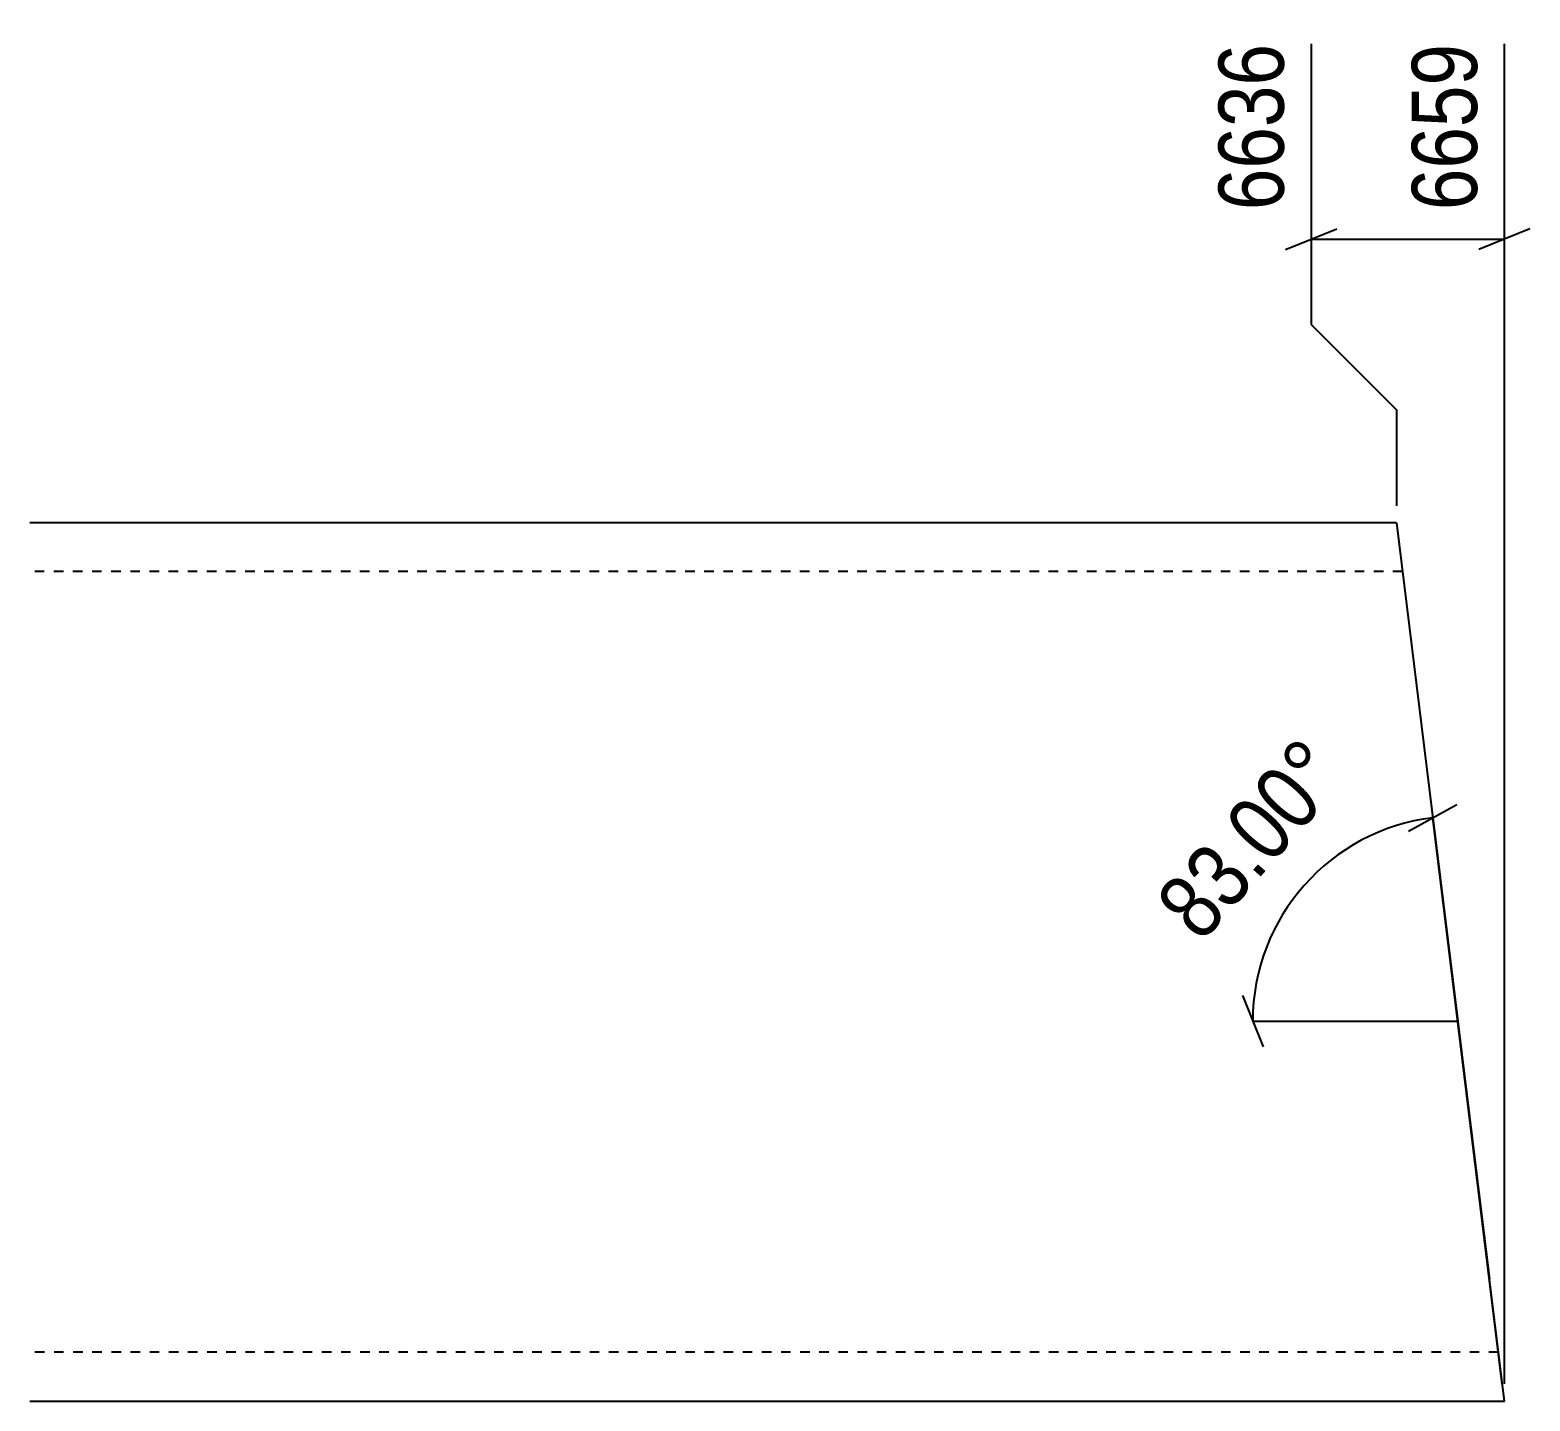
# Model space of a CAD drawing. Header units: millimetres. Extents: x 8 to 19585, y 10 to 297.
# Drawn here: x 19277.6 to 19585, y 15.8 to 296.7 of the extents above; entities that cross this region are included whole.
import ezdxf

# ---------------------------------------------------------------- set-up
doc = ezdxf.new("R2010")
doc.units = ezdxf.units.MM
doc.linetypes.add('DXK_LINE_DOT2', pattern=[3.9198, 1.9599, -1.9599])
doc.layers.add('MÅLSÆTNING', color=7, linetype='Continuous')
doc.layers.add('STÅL', color=7, linetype='Continuous')
doc.styles.add('Arial Narrow', font='ARIALN.TTF', dxfattribs={"height": 0.2})

msp = doc.modelspace()

# ---------------------------------------------------------------- linework, layer by layer
at = {"layer": 'MÅLSÆTNING', "color": 7, "linetype": 'Continuous'}
for p, q in [((19540.1, 293.94), (19540.1, 236.37)), ((19579.7, 19.25), (19579.7, 293.94)), ((19534.85, 251.77), (19545.35, 255.97)), ((19584.95, 255.97), (19574.45, 251.77)), ((19540.1, 253.87), (19579.7, 253.87)), ((19540.1, 236.37), (19557.6, 218.87)), ((19557.6, 218.87), (19557.6, 199.25)), ((19560.07, 132.56), (19569.98, 138.01)), ((19579.28, 19.22), (19565.03, 135.29)), ((19565.03, 135.29), (19570.15, 93.6)), ((19526.05, 98.85), (19530.25, 88.35)), ((19528.15, 93.6), (19570.15, 93.6))]:
    msp.add_line(p, q, dxfattribs=at)
msp.add_arc((19570.15, 93.6), 42, 97, 180, dxfattribs=at)
at = {"layer": 'STÅL', "color": 2, "linetype": 'Continuous'}
for p, q in [((19557.6, 195.75), (19277.6, 195.75)), ((19557.6, 195.75), (19576.63, 40.75)), ((19579.7, 15.75), (19576.63, 40.75)), ((19277.6, 15.75), (19579.7, 15.75))]:
    msp.add_line(p, q, dxfattribs=at)
at = {"layer": 'STÅL', "color": 7, "linetype": 'DXK_LINE_DOT2'}
for p, q in [((19558.83, 185.75), (19277.6, 185.75)), ((19578.48, 25.75), (19577.34, 35.01)), ((19578.48, 25.75), (19277.6, 25.75))]:
    msp.add_line(p, q, dxfattribs=at)

# ---------------------------------------------------------------- next in the draw order: wipeouts: each hides what was drawn before it
at = {"color": 0, "linetype": 'Continuous'}
for points in [[(19537.3, 296.74), (19517.7, 296.74), (19517.7, 257.02), (19537.3, 257.02)], [(19576.9, 296.74), (19557.3, 296.74), (19557.3, 257.02), (19576.9, 257.02)]]:
    msp.add_wipeout(points, dxfattribs=at).dxf.layer = 'MÅLSÆTNING'
at = {"color": 0}
msp.add_wipeout([(19551.94, 144.07), (19537.26, 157.06), (19503.15, 118.51), (19517.83, 105.52)], dxfattribs=at).dxf.layer = 'MÅLSÆTNING'

# ---------------------------------------------------------------- next in the draw order: texts
at = {"layer": 'MÅLSÆTNING', "color": 3, "linetype": 'Continuous', "style": 'Arial Narrow'}
for s, p in [('6636', (19534.5, 259.82)), ('6659', (19574.1, 259.82))]:
    msp.add_text(s, height=13.362, rotation=90.0002, dxfattribs=at).set_placement(p)
at = {"layer": 'MÅLSÆTNING', "color": 3, "style": 'Arial Narrow'}
msp.add_text('83.00°', height=13.362, rotation=48.5009, dxfattribs=at).set_placement((19517.59, 109.47))

doc.saveas('drawing.dxf')
